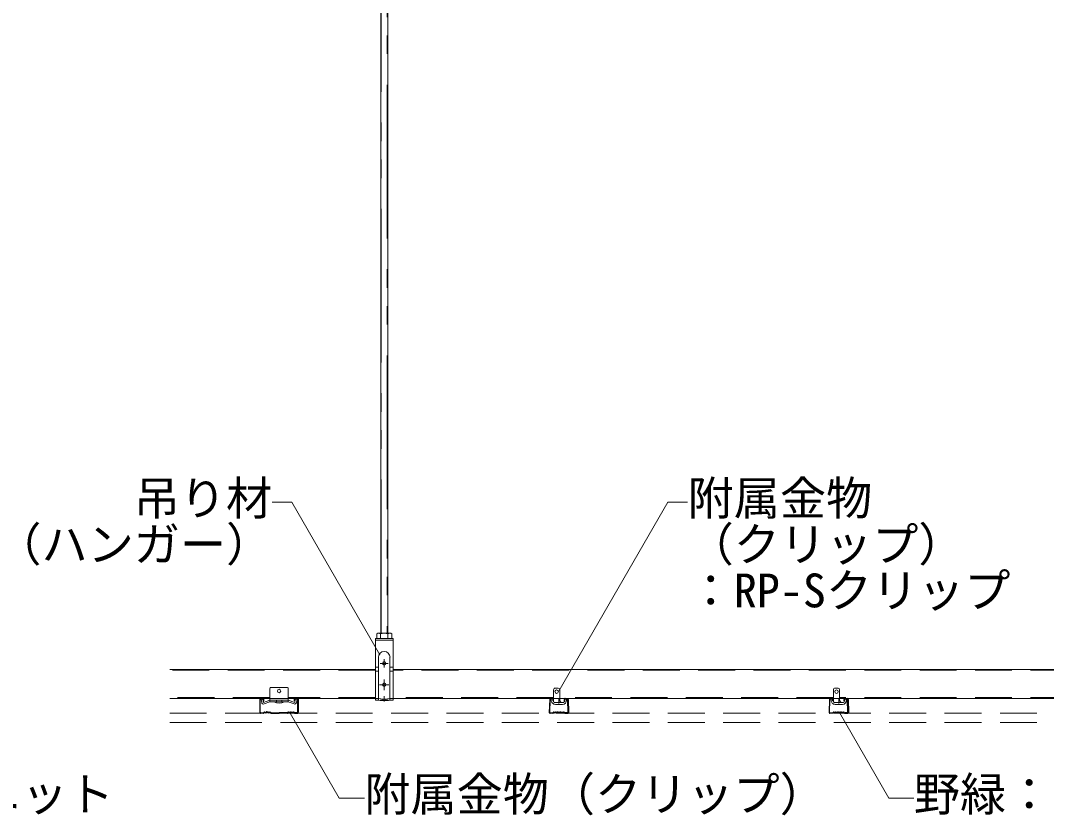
# Model space of a CAD drawing. Units: millimetres on the paper, with parts at other scales. Extents: x -195 to 195, y -140 to 138.
# Drawn here: x -119.08 to -85.71, y -104.31 to -78.46 of the extents above; entities that cross this region are included whole.
import ezdxf
from ezdxf.enums import TextEntityAlignment as Align

# ---------------------------------------------------------------- set-up
doc = ezdxf.new("R2010")
doc.units = ezdxf.units.MM
for name, pattern in [('CHAIN1', [8, 5, -1, 1, -1]), ('CHAIN2', [12, 9, -1, 1, -1]), ('DASHED1', [1.8, 1.2, -0.6]), ('DOUBLE_CHAIN1', [8.8, 5, -1, 0.6, -0.6, 0.6, -1])]:
    doc.linetypes.add(name, pattern=pattern)
for name, color, linetype, lineweight in [('7-0_中心線', 4, 'CHAIN1', 9), ('7-1_吊り材', 7, 'Continuous', 18), ('7-2_野縁受け', 3, 'Continuous', 18), ('7-3_野縁', 2, 'Continuous', 25), ('7-6_文字', 3, 'Continuous', 18), ('7-A_クリップ', 7, 'Continuous', 18), ('7-D_パネル', 4, 'Continuous', 9)]:
    doc.layers.add(name, color=color, linetype=linetype, lineweight=lineweight)
doc.styles.add('ＭＳ ゴシック', font='')
doc.styles.get('ＭＳ ゴシック').set_extended_font_data('MS Gothic')

msp = doc.modelspace()

# ---------------------------------------------------------------- linework, layer by layer
at = {"layer": '7-0_中心線'}
for p, q in [((-107.381, -99.364), (-107.118, -99.364)), ((-107.249, -99.233), (-107.249, -99.495)), ((-107.249, -99.884), (-107.249, -100.237)), ((-107.249, -100.432), (-107.249, -100.607))]:
    msp.add_line(p, q, dxfattribs=at)
at = {"layer": '7-0_中心線', "linetype": 'CHAIN2'}
msp.add_line((-107.403, -100.059), (-107.095, -100.059), dxfattribs=at)
at = {"layer": '7-1_吊り材'}
for p, q in [((-107.362, -54.151), (-107.362, -98.384)), ((-107.137, -54.151), (-107.137, -98.384)), ((-107.462, -98.384), (-107.494, -98.403)), ((-107.494, -98.462), (-107.494, -98.403)), ((-107.462, -98.384), (-107.037, -98.384)), ((-107.372, -98.462), (-107.372, -98.403)), ((-107.127, -98.462), (-107.127, -98.403)), ((-107.037, -98.384), (-107.004, -98.403)), ((-107.004, -98.462), (-107.004, -98.403)), ((-107.537, -98.561), (-107.537, -99.159)), ((-107.537, -98.561), (-107.537, -99.183)), ((-107.537, -98.561), (-107.537, -100.559)), ((-107.537, -98.561), (-106.962, -98.561)), ((-107.537, -98.611), (-106.962, -98.611)), ((-107.494, -98.561), (-107.494, -98.462)), ((-107.372, -98.561), (-107.372, -98.462)), ((-107.127, -98.561), (-107.127, -98.462)), ((-107.004, -98.561), (-107.004, -98.462)), ((-106.962, -98.561), (-106.962, -100.559)), ((-107.437, -99.167), (-107.437, -100.559)), ((-107.062, -99.167), (-107.062, -100.559)), ((-107.537, -99.485), (-107.437, -99.485)), ((-107.537, -99.622), (-107.437, -99.622)), ((-107.062, -99.485), (-106.962, -99.485)), ((-107.062, -99.622), (-106.962, -99.622)), ((-107.537, -100.559), (-107.437, -100.559)), ((-107.386, -100.569), (-107.437, -100.559)), ((-107.162, -100.574), (-107.337, -100.574)), ((-107.113, -100.569), (-107.062, -100.559)), ((-107.062, -100.559), (-106.962, -100.559))]:
    msp.add_line(p, q, dxfattribs=at)
at = {"layer": '7-1_吊り材', "linetype": 'DOUBLE_CHAIN1'}
for p, q in [((-107.348, -98.384), (-107.348, -54.151)), ((-107.151, -54.151), (-107.151, -98.384))]:
    msp.add_line(p, q, dxfattribs=at)
at = {"layer": '7-1_吊り材', "linetype": 'DASHED1'}
for p, q in [((-107.537, -100.509), (-107.437, -100.509)), ((-107.386, -100.519), (-107.437, -100.509)), ((-107.161, -100.524), (-107.337, -100.524)), ((-107.299, -100.524), (-107.299, -100.574)), ((-107.199, -100.524), (-107.199, -100.574)), ((-107.112, -100.519), (-107.061, -100.509)), ((-107.062, -100.509), (-106.962, -100.509))]:
    msp.add_line(p, q, dxfattribs=at)
at = {"layer": '7-1_吊り材'}
for centre in [(-107.249, -99.364), (-107.249, -100.059)]:
    msp.add_circle(centre, 0.0563, dxfattribs=at)
for centre, radius, start, end in [((-107.414, -98.554), 0.17, 96.3429, 118.0413), ((-107.437, -98.506), 0.122, 57.5712, 88.0446), ((-107.249, -98.79), 0.405, 72.412, 107.588), ((-107.061, -98.506), 0.122, 91.9554, 122.4288), ((-107.084, -98.554), 0.17, 61.9587, 83.6571), ((-107.249, -99.167), 0.188, 0, 180), ((-107.337, -100.324), 0.25, 258.6901, 270), ((-107.162, -100.324), 0.25, 270, 281.3099)]:
    msp.add_arc(centre, radius, start, end, dxfattribs=at)
at = {"layer": '7-1_吊り材', "linetype": 'DASHED1'}
for centre, start, end in [((-107.337, -100.274), 258.6741, 270), ((-107.161, -100.274), 270, 281.3913)]:
    msp.add_arc(centre, 0.25, start, end, dxfattribs=at)
at = {"layer": '7-2_野縁受け'}
for p, q in [((-107.537, -99.559), (-114.225, -99.559)), ((-85.037, -99.559), (-106.962, -99.559)), ((-110.968, -100.509), (-114.225, -100.509)), ((-107.537, -100.509), (-110.368, -100.509)), ((-110.348, -100.509), (-110.322, -100.509)), ((-101.743, -100.509), (-106.962, -100.509)), ((-92.643, -100.509), (-101.543, -100.509)), ((-85.037, -100.509), (-92.443, -100.509))]:
    msp.add_line(p, q, dxfattribs=at)
at = {"layer": '7-2_野縁受け', "linetype": 'DASHED1'}
for p, q in [((-107.537, -99.589), (-114.225, -99.589)), ((-85.037, -99.589), (-106.962, -99.589)), ((-110.968, -100.479), (-114.225, -100.479)), ((-110.968, -100.509), (-110.368, -100.509)), ((-107.537, -100.479), (-110.368, -100.479)), ((-101.743, -100.479), (-106.962, -100.479)), ((-101.743, -100.509), (-101.543, -100.509)), ((-92.643, -100.479), (-101.543, -100.479)), ((-92.643, -100.509), (-92.443, -100.509)), ((-85.037, -100.479), (-92.443, -100.479))]:
    msp.add_line(p, q, dxfattribs=at)
at = {"layer": '7-3_野縁'}
for p, q in [((-111.293, -100.532), (-111.293, -100.958)), ((-111.28, -100.957), (-111.28, -100.532)), ((-111.193, -100.507), (-111.268, -100.507)), ((-111.193, -100.519), (-111.268, -100.519)), ((-111.18, -100.582), (-111.18, -100.532)), ((-111.18, -100.582), (-111.168, -100.582)), ((-111.168, -100.582), (-111.168, -100.532)), ((-110.168, -100.582), (-110.168, -100.532)), ((-110.155, -100.582), (-110.168, -100.582)), ((-110.155, -100.582), (-110.155, -100.532)), ((-110.143, -100.507), (-110.068, -100.507)), ((-110.143, -100.519), (-110.068, -100.519)), ((-110.055, -100.958), (-110.055, -100.532)), ((-110.043, -100.532), (-110.043, -100.956)), ((-101.869, -100.534), (-101.881, -100.96)), ((-101.869, -100.959), (-101.856, -100.534)), ((-101.769, -100.509), (-101.844, -100.509)), ((-101.769, -100.522), (-101.844, -100.522)), ((-101.756, -100.584), (-101.756, -100.534)), ((-101.756, -100.584), (-101.744, -100.584)), ((-101.744, -100.584), (-101.744, -100.534)), ((-101.392, -100.584), (-101.392, -100.534)), ((-101.38, -100.584), (-101.392, -100.584)), ((-101.38, -100.584), (-101.38, -100.534)), ((-101.367, -100.509), (-101.292, -100.509)), ((-101.367, -100.522), (-101.292, -100.522)), ((-101.269, -100.959), (-101.28, -100.534)), ((-101.267, -100.534), (-101.256, -100.958)), ((-92.769, -100.534), (-92.781, -100.96)), ((-92.769, -100.959), (-92.756, -100.534)), ((-92.669, -100.509), (-92.744, -100.509)), ((-92.669, -100.522), (-92.744, -100.522)), ((-92.656, -100.584), (-92.656, -100.534)), ((-92.656, -100.584), (-92.644, -100.584)), ((-92.644, -100.584), (-92.644, -100.534)), ((-92.292, -100.584), (-92.292, -100.534)), ((-92.28, -100.584), (-92.292, -100.584)), ((-92.28, -100.584), (-92.28, -100.534)), ((-92.267, -100.509), (-92.192, -100.509)), ((-92.267, -100.522), (-92.192, -100.522)), ((-92.169, -100.959), (-92.18, -100.534)), ((-92.167, -100.534), (-92.156, -100.958)), ((-111.268, -100.97), (-111.178, -100.97)), ((-111.268, -100.97), (-111.178, -100.97)), ((-111.178, -100.982), (-111.268, -100.982)), ((-111.178, -100.982), (-111.268, -100.982)), ((-111.152, -100.949), (-111.169, -100.966)), ((-111.169, -100.966), (-111.152, -100.949)), ((-111.143, -100.957), (-111.16, -100.975)), ((-111.143, -100.957), (-111.16, -100.975)), ((-110.968, -100.957), (-110.95, -100.975)), ((-110.959, -100.949), (-110.941, -100.966)), ((-110.932, -100.97), (-110.668, -100.97)), ((-110.932, -100.982), (-110.668, -100.982)), ((-110.403, -100.97), (-110.668, -100.97)), ((-110.403, -100.982), (-110.668, -100.982)), ((-110.377, -100.949), (-110.394, -100.966)), ((-110.368, -100.957), (-110.385, -100.975)), ((-110.193, -100.957), (-110.175, -100.975)), ((-110.193, -100.957), (-110.175, -100.975)), ((-110.184, -100.949), (-110.166, -100.966)), ((-110.166, -100.966), (-110.184, -100.949)), ((-110.068, -100.97), (-110.157, -100.97)), ((-110.068, -100.97), (-110.157, -100.97)), ((-110.157, -100.982), (-110.068, -100.982)), ((-110.157, -100.982), (-110.068, -100.982)), ((-101.856, -100.972), (-101.766, -100.972)), ((-101.856, -100.972), (-101.766, -100.972)), ((-101.766, -100.984), (-101.856, -100.984)), ((-101.766, -100.984), (-101.856, -100.984)), ((-101.74, -100.95), (-101.758, -100.968)), ((-101.758, -100.968), (-101.74, -100.95)), ((-101.731, -100.959), (-101.749, -100.977)), ((-101.731, -100.959), (-101.749, -100.977)), ((-101.406, -100.959), (-101.388, -100.977)), ((-101.397, -100.95), (-101.379, -100.968)), ((-101.281, -100.972), (-101.371, -100.972)), ((-101.371, -100.984), (-101.281, -100.984)), ((-92.756, -100.972), (-92.666, -100.972)), ((-92.756, -100.972), (-92.666, -100.972)), ((-92.666, -100.984), (-92.756, -100.984)), ((-92.666, -100.984), (-92.756, -100.984)), ((-92.64, -100.95), (-92.658, -100.968)), ((-92.658, -100.968), (-92.64, -100.95)), ((-92.631, -100.959), (-92.649, -100.977)), ((-92.631, -100.959), (-92.649, -100.977)), ((-92.306, -100.959), (-92.288, -100.977)), ((-92.297, -100.95), (-92.279, -100.968)), ((-92.181, -100.972), (-92.271, -100.972)), ((-92.271, -100.984), (-92.181, -100.984))]:
    msp.add_line(p, q, dxfattribs=at)
for centre, radius, start, end in [((-111.268, -100.532), 0.025, 90.003, 180.003), ((-111.268, -100.532), 0.0125, 90.003, 180.003), ((-111.193, -100.532), 0.025, 0.003, 90.003), ((-111.193, -100.532), 0.0125, 0.003, 90.003), ((-110.143, -100.532), 0.025, 89.997, 179.997), ((-110.143, -100.532), 0.0125, 89.997, 179.997), ((-110.068, -100.532), 0.025, 359.997, 89.997), ((-110.068, -100.532), 0.0125, 359.997, 89.997), ((-101.844, -100.534), 0.025, 90.003, 180.003), ((-101.844, -100.534), 0.0125, 90.003, 180.003), ((-101.769, -100.534), 0.025, 0.003, 90.003), ((-101.769, -100.534), 0.0125, 0.003, 90.003), ((-101.367, -100.534), 0.025, 89.997, 179.997), ((-101.367, -100.534), 0.0125, 89.997, 179.997), ((-101.292, -100.534), 0.025, 359.997, 89.997), ((-101.292, -100.534), 0.0125, 359.997, 89.997), ((-92.744, -100.534), 0.025, 90.003, 180.003), ((-92.744, -100.534), 0.0125, 90.003, 180.003), ((-92.669, -100.534), 0.025, 0.003, 90.003), ((-92.669, -100.534), 0.0125, 0.003, 90.003), ((-92.267, -100.534), 0.025, 89.997, 179.997), ((-92.267, -100.534), 0.0125, 89.997, 179.997), ((-92.192, -100.534), 0.025, 359.997, 89.997), ((-92.192, -100.534), 0.0125, 359.997, 89.997), ((-111.268, -100.957), 0.025, 177.476, 270), ((-111.268, -100.957), 0.025, 177.476, 270), ((-111.268, -100.957), 0.0125, 177.476, 270), ((-111.268, -100.957), 0.0125, 177.476, 270), ((-111.178, -100.957), 0.0125, 270, 315), ((-111.178, -100.957), 0.0125, 270, 315), ((-111.178, -100.957), 0.025, 270, 315), ((-111.178, -100.957), 0.025, 270, 315), ((-111.143, -100.957), 0.0125, 46.3972, 135), ((-111.112, -100.925), 0.0453, 226.3972, 313.6028), ((-111.112, -100.925), 0.0328, 226.3972, 313.6028), ((-111.08, -100.957), 0.0125, 36.8699, 133.6028), ((-111.055, -100.939), 0.0313, 216.8699, 323.1301), ((-111.055, -100.939), 0.0188, 216.8699, 323.1301), ((-111.03, -100.957), 0.0125, 46.3972, 143.1301), ((-111.03, -100.957), 0.0125, 36.8699, 143.1301), ((-110.999, -100.925), 0.0453, 226.3972, 313.6028), ((-110.999, -100.925), 0.0328, 226.3972, 313.6028), ((-110.968, -100.957), 0.0125, 45, 133.6028), ((-110.932, -100.957), 0.025, 225, 270), ((-110.932, -100.957), 0.0125, 225, 270), ((-110.403, -100.957), 0.0125, 270, 315), ((-110.403, -100.957), 0.025, 270, 315), ((-110.368, -100.957), 0.0125, 46.3972, 135), ((-110.337, -100.925), 0.0453, 226.3972, 313.6028), ((-110.337, -100.925), 0.0328, 226.3972, 313.6028), ((-110.305, -100.957), 0.0125, 36.8699, 143.1301), ((-110.305, -100.957), 0.0125, 36.8699, 133.6028), ((-110.28, -100.939), 0.0313, 216.8699, 323.1301), ((-110.28, -100.939), 0.0188, 216.8699, 323.1301), ((-110.255, -100.957), 0.0125, 46.3972, 143.1301), ((-110.224, -100.925), 0.0453, 226.3972, 313.6028), ((-110.224, -100.925), 0.0328, 226.3972, 313.6028), ((-110.193, -100.957), 0.0125, 45, 133.6028), ((-110.157, -100.957), 0.025, 225, 270), ((-110.157, -100.957), 0.025, 225, 270), ((-110.157, -100.957), 0.0125, 225, 270), ((-110.157, -100.957), 0.0125, 225, 270), ((-110.068, -100.957), 0.0125, 270, 2.524), ((-110.068, -100.957), 0.025, 270, 2.524), ((-110.068, -100.957), 0.0125, 270, 2.524), ((-110.068, -100.957), 0.025, 270, 2.524), ((-101.856, -100.959), 0.025, 177.476, 270), ((-101.856, -100.959), 0.025, 177.476, 270), ((-101.856, -100.959), 0.0125, 177.476, 270), ((-101.856, -100.959), 0.0125, 177.476, 270), ((-101.766, -100.959), 0.0125, 270, 315), ((-101.766, -100.959), 0.0125, 270, 315), ((-101.766, -100.959), 0.025, 270, 315), ((-101.766, -100.959), 0.025, 270, 315), ((-101.731, -100.959), 0.0125, 46.3972, 135), ((-101.7, -100.926), 0.0453, 226.3972, 313.6028), ((-101.7, -100.926), 0.0328, 226.3972, 313.6028), ((-101.669, -100.959), 0.0125, 36.8699, 133.6028), ((-101.644, -100.94), 0.0313, 216.8699, 323.1301), ((-101.644, -100.94), 0.0188, 216.8699, 323.1301), ((-101.618, -100.959), 0.0125, 36.8699, 143.1301), ((-101.594, -100.94), 0.0313, 216.8699, 323.1301), ((-101.594, -100.94), 0.0188, 216.8699, 323.1301), ((-101.569, -100.959), 0.0125, 36.8699, 143.1301), ((-101.544, -100.94), 0.0313, 216.8699, 323.1301), ((-101.544, -100.94), 0.0188, 216.8699, 323.1301), ((-101.519, -100.959), 0.0125, 36.8699, 143.1301), ((-101.494, -100.94), 0.0313, 216.8699, 323.1301), ((-101.494, -100.94), 0.0188, 216.8699, 323.1301), ((-101.469, -100.959), 0.0125, 46.3972, 143.1301), ((-101.437, -100.926), 0.0453, 226.3972, 313.6028), ((-101.437, -100.926), 0.0328, 226.3972, 313.6028), ((-101.406, -100.959), 0.0125, 45, 133.6028), ((-101.371, -100.959), 0.025, 225, 270), ((-101.371, -100.959), 0.0125, 225, 270), ((-101.281, -100.959), 0.0125, 270, 2.524), ((-101.281, -100.959), 0.025, 270, 2.524), ((-101.281, -100.959), 0.0125, 270, 2.524), ((-101.281, -100.959), 0.025, 270, 2.524), ((-92.756, -100.959), 0.025, 177.476, 270), ((-92.756, -100.959), 0.025, 177.476, 270), ((-92.756, -100.959), 0.0125, 177.476, 270), ((-92.756, -100.959), 0.0125, 177.476, 270), ((-92.666, -100.959), 0.0125, 270, 315), ((-92.666, -100.959), 0.0125, 270, 315), ((-92.666, -100.959), 0.025, 270, 315), ((-92.666, -100.959), 0.025, 270, 315), ((-92.631, -100.959), 0.0125, 46.3972, 135), ((-92.6, -100.926), 0.0453, 226.3972, 313.6028), ((-92.6, -100.926), 0.0328, 226.3972, 313.6028), ((-92.569, -100.959), 0.0125, 36.8699, 133.6028), ((-92.544, -100.94), 0.0313, 216.8699, 323.1301), ((-92.544, -100.94), 0.0188, 216.8699, 323.1301), ((-92.518, -100.959), 0.0125, 36.8699, 143.1301), ((-92.494, -100.94), 0.0313, 216.8699, 323.1301), ((-92.494, -100.94), 0.0188, 216.8699, 323.1301), ((-92.469, -100.959), 0.0125, 36.8699, 143.1301), ((-92.444, -100.94), 0.0313, 216.8699, 323.1301), ((-92.444, -100.94), 0.0188, 216.8699, 323.1301), ((-92.419, -100.959), 0.0125, 36.8699, 143.1301), ((-92.394, -100.94), 0.0313, 216.8699, 323.1301), ((-92.394, -100.94), 0.0188, 216.8699, 323.1301), ((-92.369, -100.959), 0.0125, 46.3972, 143.1301), ((-92.337, -100.926), 0.0453, 226.3972, 313.6028), ((-92.337, -100.926), 0.0328, 226.3972, 313.6028), ((-92.306, -100.959), 0.0125, 45, 133.6028), ((-92.271, -100.959), 0.025, 225, 270), ((-92.271, -100.959), 0.0125, 225, 270), ((-92.181, -100.959), 0.0125, 270, 2.524), ((-92.181, -100.959), 0.025, 270, 2.524), ((-92.181, -100.959), 0.0125, 270, 2.524), ((-92.181, -100.959), 0.025, 270, 2.524)]:
    msp.add_arc(centre, radius, start, end, dxfattribs=at)
at = {"layer": '7-6_文字', "color": 7}
for p, q in [((-101.561, -100.25), (-98.023, -94.123)), ((-98.023, -94.123), (-97.382, -94.123)), ((-110.307, -100.984), (-108.712, -103.746)), ((-92.449, -100.967), (-90.845, -103.746)), ((-108.712, -103.746), (-107.895, -103.746)), ((-90.845, -103.746), (-90.027, -103.746))]:
    msp.add_line(p, q, dxfattribs=at)
msp.add_lwpolyline([(-107.389, -99.082), (-110.253, -94.123), (-110.894, -94.123)], dxfattribs=at)
at = {"layer": '7-A_クリップ'}
for p, q in [((-110.968, -100.177), (-110.968, -100.614)), ((-110.393, -100.152), (-110.943, -100.152)), ((-110.368, -100.177), (-110.368, -100.614)), ((-101.743, -100.612), (-101.743, -100.222)), ((-101.593, -100.172), (-101.693, -100.172)), ((-101.543, -100.547), (-101.543, -100.222)), ((-92.643, -100.612), (-92.643, -100.222)), ((-92.493, -100.172), (-92.593, -100.172)), ((-92.443, -100.547), (-92.443, -100.222)), ((-111.234, -100.64), (-111.252, -100.539)), ((-111.157, -100.684), (-110.965, -100.614)), ((-110.668, -100.614), (-110.387, -100.614)), ((-110.668, -100.614), (-110.387, -100.614)), ((-110.668, -100.614), (-110.368, -100.614)), ((-110.178, -100.684), (-110.37, -100.614)), ((-110.368, -100.557), (-110.159, -100.633)), ((-110.159, -100.633), (-110.141, -100.529)), ((-110.141, -100.529), (-110.084, -100.539)), ((-110.102, -100.64), (-110.084, -100.539)), ((-101.818, -100.522), (-101.76, -100.522)), ((-101.818, -100.522), (-101.818, -100.564)), ((-101.76, -100.522), (-101.76, -100.564)), ((-101.45, -100.697), (-101.685, -100.697)), ((-101.568, -100.516), (-101.568, -100.665)), ((-101.45, -100.639), (-101.45, -100.639)), ((-101.375, -100.522), (-101.318, -100.522)), ((-101.375, -100.522), (-101.375, -100.564)), ((-101.318, -100.522), (-101.318, -100.564)), ((-92.718, -100.522), (-92.66, -100.522)), ((-92.718, -100.522), (-92.718, -100.564)), ((-92.66, -100.522), (-92.66, -100.564)), ((-92.35, -100.697), (-92.585, -100.697)), ((-92.468, -100.516), (-92.468, -100.665)), ((-92.35, -100.639), (-92.35, -100.639)), ((-92.275, -100.522), (-92.218, -100.522)), ((-92.275, -100.522), (-92.275, -100.564)), ((-92.218, -100.522), (-92.218, -100.564))]:
    msp.add_line(p, q, dxfattribs=at)
at = {"layer": '7-A_クリップ', "linetype": 'DASHED1'}
for p, q in [((-110.968, -100.557), (-110.668, -100.557)), ((-110.755, -100.557), (-110.755, -100.614)), ((-110.368, -100.557), (-110.668, -100.557)), ((-110.58, -100.557), (-110.58, -100.614)), ((-101.688, -100.639), (-101.686, -100.639)), ((-101.45, -100.639), (-101.686, -100.639)), ((-92.588, -100.639), (-92.586, -100.639)), ((-92.35, -100.639), (-92.586, -100.639))]:
    msp.add_line(p, q, dxfattribs=at)
at = {"layer": '7-A_クリップ'}
for points in [[(-110.968, -100.557), (-111.177, -100.633), (-111.195, -100.529), (-111.252, -100.539)], [(-110.668, -100.614), (-110.948, -100.614), (-110.968, -100.614)]]:
    msp.add_lwpolyline(points, dxfattribs=at)
for centre in [(-110.668, -100.264), (-101.643, -100.284), (-92.543, -100.284)]:
    msp.add_circle(centre, 0.0563, dxfattribs=at)
for centre, radius, start, end in [((-110.943, -100.177), 0.025, 90, 180), ((-110.393, -100.177), 0.025, 0, 90), ((-101.693, -100.222), 0.05, 90.0024, 180.0025), ((-101.593, -100.222), 0.05, 0.0024, 90.0024), ((-92.593, -100.222), 0.05, 90.0024, 180.0025), ((-92.493, -100.222), 0.05, 0.0024, 90.0024), ((-111.177, -100.63), 0.0575, 190, 290), ((-110.668, -100.264), 0.391, 243.4349, 296.565), ((-110.158, -100.63), 0.0575, 250, 350), ((-101.685, -100.564), 0.133, 180.001, 270.0025), ((-101.685, -100.564), 0.075, 180.001, 219.9576), ((-101.45, -100.547), 0.0925, 180.0025, 270.0025), ((-101.45, -100.564), 0.133, 270.0025, 0.001), ((-101.45, -100.564), 0.075, 270.0025, 0.001), ((-92.585, -100.564), 0.133, 180.001, 270.0025), ((-92.585, -100.564), 0.075, 180.001, 219.9576), ((-92.35, -100.547), 0.0925, 180.0025, 270.0025), ((-92.35, -100.564), 0.133, 270.0025, 0.001), ((-92.35, -100.564), 0.075, 270.0025, 0.001)]:
    msp.add_arc(centre, radius, start, end, dxfattribs=at)
at = {"layer": '7-A_クリップ', "linetype": 'DASHED1'}
for centre in [(-101.685, -100.564), (-92.585, -100.564)]:
    msp.add_arc(centre, 0.075, 219.9576, 268.2527, dxfattribs=at)
at = {"layer": '7-D_パネル', "linetype": 'DASHED1'}
for p, q in [((-114.225, -100.984), (-55.735, -100.984)), ((-114.225, -101.284), (-55.735, -101.284))]:
    msp.add_line(p, q, dxfattribs=at)

# ---------------------------------------------------------------- texts
at = {"layer": '7-6_文字', "color": 7, "style": 'ＭＳ ゴシック'}
for s, p in [('吊り材', (-115.394, -94.873)), ('附属金物', (-97.382, -94.873)), ('（ハンガー）', (-119.894, -96.373)), ('（クリップ）', (-97.382, -96.373)), ('：RP-Sクリップ', (-97.382, -97.873)), ('デルタユニット', (-126.544, -104.496)), ('附属金物（クリップ）', (-107.895, -104.496)), ('野緑：CS-19', (-90.027, -104.496))]:
    msp.add_text(s, height=1.1, dxfattribs=at).set_placement(p, align=Align.BOTTOM_LEFT)

doc.saveas('drawing.dxf')
